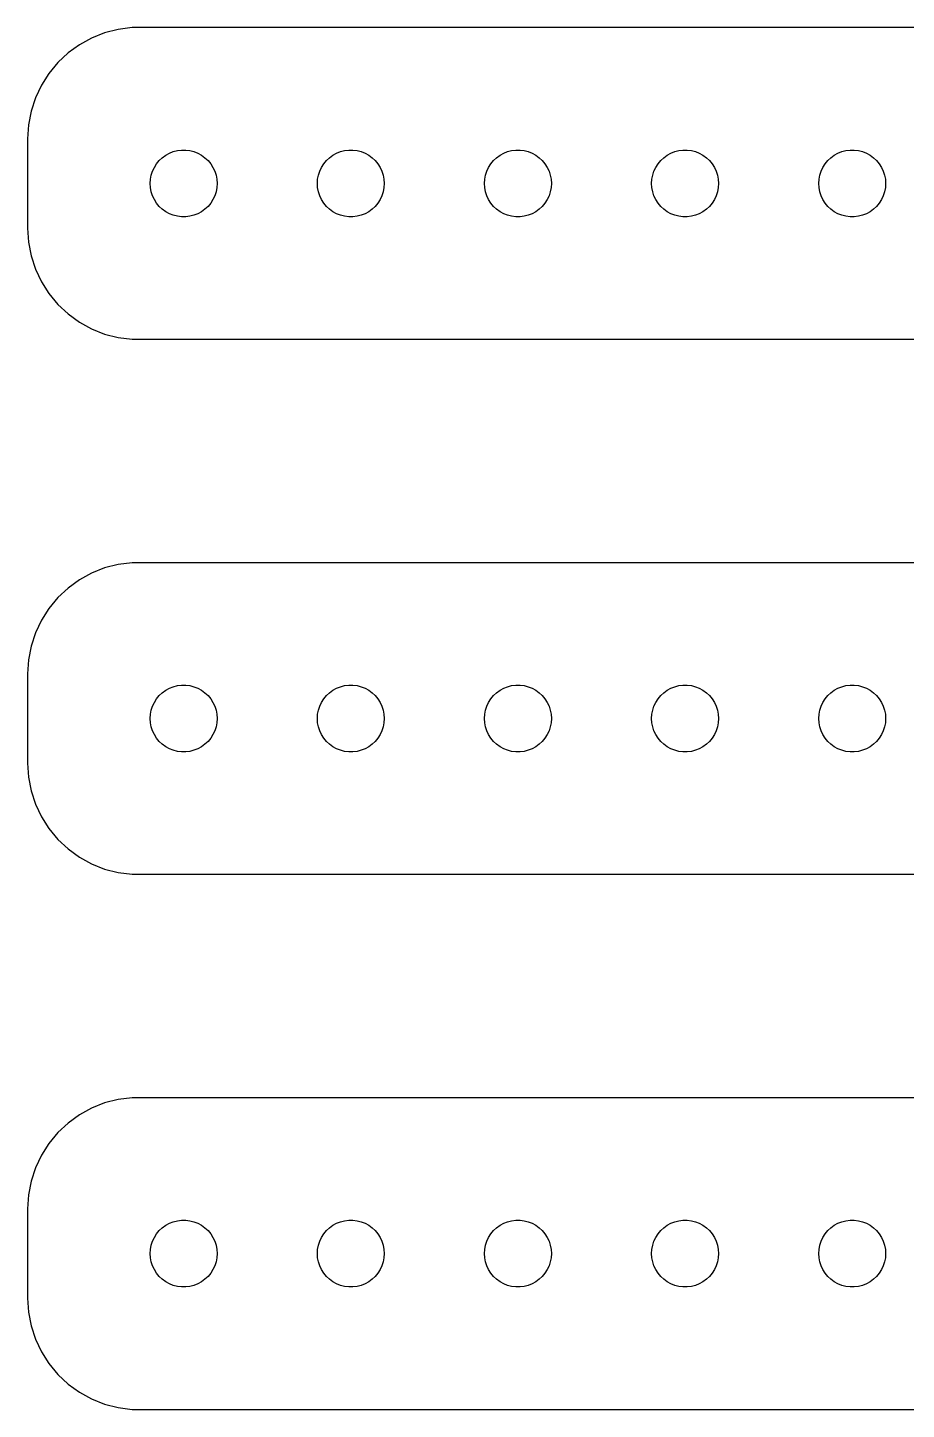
# Model space of a CAD drawing. Header units: metres. Extents: x -82 to 82, y 113 to 223.
# Drawn here: x -82 to -42.6, y 161 to 223 of the extents above; entities that cross this region are included whole.
import ezdxf

# ---------------------------------------------------------------- set-up
doc = ezdxf.new("R2010")
doc.units = ezdxf.units.M

msp = doc.modelspace()

# ---------------------------------------------------------------- linework, layer by layer
for p, q in [((-79.1289, 222.524), (-79.6791, 222.222)), ((-78.5451, 222.755), (-79.1289, 222.524)), ((-77.9369, 222.911), (-78.5451, 222.755)), ((-77.3139, 222.99), (-77.9369, 222.911)), ((77.3139, 222.99), (-77.3139, 222.99)), ((-79.6791, 222.222), (-80.1871, 221.853)), ((-80.6448, 221.423), (-81.0451, 220.939)), ((-80.1871, 221.853), (-80.6448, 221.423)), ((-81.0451, 220.939), (-81.3815, 220.409)), ((-81.3815, 220.409), (-81.6489, 219.841)), ((-81.6489, 219.841), (-81.8429, 219.243)), ((-81.8429, 219.243), (-81.9606, 218.627)), ((-81.9606, 218.627), (-82, 218)), ((-82, 218), (-82, 214)), ((-76.2135, 216.882), (-76.0934, 217.027)), ((-76.0934, 217.027), (-75.9561, 217.156)), ((-75.9561, 217.156), (-75.8037, 217.266)), ((-75.8037, 217.266), (-75.6387, 217.357)), ((-75.6387, 217.357), (-75.4635, 217.427)), ((-75.4635, 217.427), (-75.2811, 217.473)), ((-75.2811, 217.473), (-75.0942, 217.497)), ((-75.0942, 217.497), (-74.9058, 217.497)), ((-74.9058, 217.497), (-74.7189, 217.473)), ((-74.7189, 217.473), (-74.5365, 217.427)), ((-74.5365, 217.427), (-74.3613, 217.357)), ((-74.3613, 217.357), (-74.1963, 217.266)), ((-74.1963, 217.266), (-74.0439, 217.156)), ((-74.0439, 217.156), (-73.9065, 217.027)), ((-73.9065, 217.027), (-73.7865, 216.882)), ((-68.7135, 216.882), (-68.5934, 217.027)), ((-68.5934, 217.027), (-68.4561, 217.156)), ((-68.4561, 217.156), (-68.3037, 217.266)), ((-68.3037, 217.266), (-68.1387, 217.357)), ((-68.1387, 217.357), (-67.9635, 217.427)), ((-67.9635, 217.427), (-67.7811, 217.473)), ((-67.7811, 217.473), (-67.5942, 217.497)), ((-67.5942, 217.497), (-67.4058, 217.497)), ((-67.4058, 217.497), (-67.2189, 217.473)), ((-67.2189, 217.473), (-67.0365, 217.427)), ((-67.0365, 217.427), (-66.8613, 217.357)), ((-66.8613, 217.357), (-66.6963, 217.266)), ((-66.6963, 217.266), (-66.5439, 217.156)), ((-66.5439, 217.156), (-66.4065, 217.027)), ((-66.4065, 217.027), (-66.2865, 216.882)), ((-61.2135, 216.882), (-61.0934, 217.027)), ((-61.0934, 217.027), (-60.9561, 217.156)), ((-60.9561, 217.156), (-60.8037, 217.266)), ((-60.8037, 217.266), (-60.6387, 217.357)), ((-60.6387, 217.357), (-60.4635, 217.427)), ((-60.4635, 217.427), (-60.2811, 217.473)), ((-60.2811, 217.473), (-60.0942, 217.497)), ((-60.0942, 217.497), (-59.9058, 217.497)), ((-59.9058, 217.497), (-59.7189, 217.473)), ((-59.7189, 217.473), (-59.5365, 217.427)), ((-59.5365, 217.427), (-59.3613, 217.357)), ((-59.3613, 217.357), (-59.1963, 217.266)), ((-59.1963, 217.266), (-59.0439, 217.156)), ((-59.0439, 217.156), (-58.9065, 217.027)), ((-58.9065, 217.027), (-58.7865, 216.882)), ((-53.7135, 216.882), (-53.5934, 217.027)), ((-53.5934, 217.027), (-53.4561, 217.156)), ((-53.4561, 217.156), (-53.3037, 217.266)), ((-53.3037, 217.266), (-53.1387, 217.357)), ((-53.1387, 217.357), (-52.9635, 217.427)), ((-52.9635, 217.427), (-52.7811, 217.473)), ((-52.7811, 217.473), (-52.5942, 217.497)), ((-52.5942, 217.497), (-52.4058, 217.497)), ((-52.4058, 217.497), (-52.2189, 217.473)), ((-52.2189, 217.473), (-52.0365, 217.427)), ((-52.0365, 217.427), (-51.8613, 217.357)), ((-51.8613, 217.357), (-51.6963, 217.266)), ((-51.6963, 217.266), (-51.5439, 217.156)), ((-51.5439, 217.156), (-51.4065, 217.027)), ((-51.4065, 217.027), (-51.2865, 216.882)), ((-46.2135, 216.882), (-46.0934, 217.027)), ((-46.0934, 217.027), (-45.9561, 217.156)), ((-45.9561, 217.156), (-45.8037, 217.266)), ((-45.8037, 217.266), (-45.6387, 217.357)), ((-45.6387, 217.357), (-45.4635, 217.427)), ((-45.4635, 217.427), (-45.2811, 217.473)), ((-45.2811, 217.473), (-45.0942, 217.497)), ((-45.0942, 217.497), (-44.9058, 217.497)), ((-44.9058, 217.497), (-44.7189, 217.473)), ((-44.7189, 217.473), (-44.5365, 217.427)), ((-44.5365, 217.427), (-44.3613, 217.357)), ((-44.3613, 217.357), (-44.1963, 217.266)), ((-44.1963, 217.266), (-44.0439, 217.156)), ((-44.0439, 217.156), (-43.9065, 217.027)), ((-43.9065, 217.027), (-43.7865, 216.882)), ((-76.4882, 216.188), (-76.4529, 216.373)), ((-76.4529, 216.373), (-76.3947, 216.552)), ((-76.3947, 216.552), (-76.3145, 216.723)), ((-76.3145, 216.723), (-76.2135, 216.882)), ((-73.7865, 216.882), (-73.6855, 216.723)), ((-73.6855, 216.723), (-73.6053, 216.552)), ((-73.6053, 216.552), (-73.5471, 216.373)), ((-73.5471, 216.373), (-73.5118, 216.188)), ((-68.9882, 216.188), (-68.9529, 216.373)), ((-68.9529, 216.373), (-68.8947, 216.552)), ((-68.8947, 216.552), (-68.8145, 216.723)), ((-68.8145, 216.723), (-68.7135, 216.882)), ((-66.2865, 216.882), (-66.1855, 216.723)), ((-66.1855, 216.723), (-66.1053, 216.552)), ((-66.1053, 216.552), (-66.0471, 216.373)), ((-66.0471, 216.373), (-66.0118, 216.188)), ((-61.4882, 216.188), (-61.4529, 216.373)), ((-61.4529, 216.373), (-61.3947, 216.552)), ((-61.3947, 216.552), (-61.3145, 216.723)), ((-61.3145, 216.723), (-61.2135, 216.882)), ((-58.7865, 216.882), (-58.6855, 216.723)), ((-58.6855, 216.723), (-58.6053, 216.552)), ((-58.6053, 216.552), (-58.5471, 216.373)), ((-58.5471, 216.373), (-58.5118, 216.188)), ((-53.9882, 216.188), (-53.9529, 216.373)), ((-53.9529, 216.373), (-53.8947, 216.552)), ((-53.8947, 216.552), (-53.8145, 216.723)), ((-53.8145, 216.723), (-53.7135, 216.882)), ((-51.2865, 216.882), (-51.1855, 216.723)), ((-51.1855, 216.723), (-51.1053, 216.552)), ((-51.1053, 216.552), (-51.0471, 216.373)), ((-51.0471, 216.373), (-51.0118, 216.188)), ((-46.4882, 216.188), (-46.4529, 216.373)), ((-46.4529, 216.373), (-46.3947, 216.552)), ((-46.3947, 216.552), (-46.3145, 216.723)), ((-46.3145, 216.723), (-46.2135, 216.882)), ((-43.7865, 216.882), (-43.6855, 216.723)), ((-43.6855, 216.723), (-43.6053, 216.552)), ((-43.6053, 216.552), (-43.5471, 216.373)), ((-43.5471, 216.373), (-43.5118, 216.188)), ((-76.5, 216), (-76.4882, 216.188)), ((-76.4882, 215.812), (-76.5, 216)), ((-76.4529, 215.627), (-76.4882, 215.812)), ((-73.5118, 215.812), (-73.5471, 215.627)), ((-73.5118, 216.188), (-73.5, 216)), ((-73.5, 216), (-73.5118, 215.812)), ((-69, 216), (-68.9882, 216.188)), ((-68.9882, 215.812), (-69, 216)), ((-68.9529, 215.627), (-68.9882, 215.812)), ((-66.0118, 215.812), (-66.0471, 215.627)), ((-66.0118, 216.188), (-66, 216)), ((-66, 216), (-66.0118, 215.812)), ((-61.5, 216), (-61.4882, 216.188)), ((-61.4882, 215.812), (-61.5, 216)), ((-61.4529, 215.627), (-61.4882, 215.812)), ((-58.5118, 215.812), (-58.5471, 215.627)), ((-58.5118, 216.188), (-58.5, 216)), ((-58.5, 216), (-58.5118, 215.812)), ((-54, 216), (-53.9882, 216.188)), ((-53.9882, 215.812), (-54, 216)), ((-53.9529, 215.627), (-53.9882, 215.812)), ((-51.0118, 215.812), (-51.0471, 215.627)), ((-51.0118, 216.188), (-51, 216)), ((-51, 216), (-51.0118, 215.812)), ((-46.5, 216), (-46.4882, 216.188)), ((-46.4882, 215.812), (-46.5, 216)), ((-46.4529, 215.627), (-46.4882, 215.812)), ((-43.5118, 215.812), (-43.5471, 215.627)), ((-43.5118, 216.188), (-43.5, 216)), ((-43.5, 216), (-43.5118, 215.812)), ((-76.3947, 215.448), (-76.4529, 215.627)), ((-76.3145, 215.277), (-76.3947, 215.448)), ((-76.2135, 215.118), (-76.3145, 215.277)), ((-76.0934, 214.973), (-76.2135, 215.118)), ((-73.7865, 215.118), (-73.9065, 214.973)), ((-73.6855, 215.277), (-73.7865, 215.118)), ((-73.6053, 215.448), (-73.6855, 215.277)), ((-73.5471, 215.627), (-73.6053, 215.448)), ((-68.8947, 215.448), (-68.9529, 215.627)), ((-68.8145, 215.277), (-68.8947, 215.448)), ((-68.7135, 215.118), (-68.8145, 215.277)), ((-68.5934, 214.973), (-68.7135, 215.118)), ((-66.2865, 215.118), (-66.4065, 214.973)), ((-66.1855, 215.277), (-66.2865, 215.118)), ((-66.1053, 215.448), (-66.1855, 215.277)), ((-66.0471, 215.627), (-66.1053, 215.448)), ((-61.3947, 215.448), (-61.4529, 215.627)), ((-61.3145, 215.277), (-61.3947, 215.448)), ((-61.2135, 215.118), (-61.3145, 215.277)), ((-61.0934, 214.973), (-61.2135, 215.118)), ((-58.7865, 215.118), (-58.9065, 214.973)), ((-58.6855, 215.277), (-58.7865, 215.118)), ((-58.6053, 215.448), (-58.6855, 215.277)), ((-58.5471, 215.627), (-58.6053, 215.448)), ((-53.8947, 215.448), (-53.9529, 215.627)), ((-53.8145, 215.277), (-53.8947, 215.448)), ((-53.7135, 215.118), (-53.8145, 215.277)), ((-53.5934, 214.973), (-53.7135, 215.118)), ((-51.2865, 215.118), (-51.4065, 214.973)), ((-51.1855, 215.277), (-51.2865, 215.118)), ((-51.1053, 215.448), (-51.1855, 215.277)), ((-51.0471, 215.627), (-51.1053, 215.448)), ((-46.3947, 215.448), (-46.4529, 215.627)), ((-46.3145, 215.277), (-46.3947, 215.448)), ((-46.2135, 215.118), (-46.3145, 215.277)), ((-46.0934, 214.973), (-46.2135, 215.118)), ((-43.7865, 215.118), (-43.9065, 214.973)), ((-43.6855, 215.277), (-43.7865, 215.118)), ((-43.6053, 215.448), (-43.6855, 215.277)), ((-43.5471, 215.627), (-43.6053, 215.448)), ((-75.9561, 214.844), (-76.0934, 214.973)), ((-75.8037, 214.734), (-75.9561, 214.844)), ((-75.6387, 214.643), (-75.8037, 214.734)), ((-75.4635, 214.573), (-75.6387, 214.643)), ((-75.2811, 214.527), (-75.4635, 214.573)), ((-75.0942, 214.503), (-75.2811, 214.527)), ((-74.9058, 214.503), (-75.0942, 214.503)), ((-74.7189, 214.527), (-74.9058, 214.503)), ((-74.5365, 214.573), (-74.7189, 214.527)), ((-74.3613, 214.643), (-74.5365, 214.573)), ((-74.1963, 214.734), (-74.3613, 214.643)), ((-74.0439, 214.844), (-74.1963, 214.734)), ((-73.9065, 214.973), (-74.0439, 214.844)), ((-68.4561, 214.844), (-68.5934, 214.973)), ((-68.3037, 214.734), (-68.4561, 214.844)), ((-68.1387, 214.643), (-68.3037, 214.734)), ((-67.9635, 214.573), (-68.1387, 214.643)), ((-67.7811, 214.527), (-67.9635, 214.573)), ((-67.5942, 214.503), (-67.7811, 214.527)), ((-67.4058, 214.503), (-67.5942, 214.503)), ((-67.2189, 214.527), (-67.4058, 214.503)), ((-67.0365, 214.573), (-67.2189, 214.527)), ((-66.8613, 214.643), (-67.0365, 214.573)), ((-66.6963, 214.734), (-66.8613, 214.643)), ((-66.5439, 214.844), (-66.6963, 214.734)), ((-66.4065, 214.973), (-66.5439, 214.844)), ((-60.9561, 214.844), (-61.0934, 214.973)), ((-60.8037, 214.734), (-60.9561, 214.844)), ((-60.6387, 214.643), (-60.8037, 214.734)), ((-60.4635, 214.573), (-60.6387, 214.643)), ((-60.2811, 214.527), (-60.4635, 214.573)), ((-60.0942, 214.503), (-60.2811, 214.527)), ((-59.9058, 214.503), (-60.0942, 214.503)), ((-59.7189, 214.527), (-59.9058, 214.503)), ((-59.5365, 214.573), (-59.7189, 214.527)), ((-59.3613, 214.643), (-59.5365, 214.573)), ((-59.1963, 214.734), (-59.3613, 214.643)), ((-59.0439, 214.844), (-59.1963, 214.734)), ((-58.9065, 214.973), (-59.0439, 214.844)), ((-53.4561, 214.844), (-53.5934, 214.973)), ((-53.3037, 214.734), (-53.4561, 214.844)), ((-53.1387, 214.643), (-53.3037, 214.734)), ((-52.9635, 214.573), (-53.1387, 214.643)), ((-52.7811, 214.527), (-52.9635, 214.573)), ((-52.5942, 214.503), (-52.7811, 214.527)), ((-52.4058, 214.503), (-52.5942, 214.503)), ((-52.2189, 214.527), (-52.4058, 214.503)), ((-52.0365, 214.573), (-52.2189, 214.527)), ((-51.8613, 214.643), (-52.0365, 214.573)), ((-51.6963, 214.734), (-51.8613, 214.643)), ((-51.5439, 214.844), (-51.6963, 214.734)), ((-51.4065, 214.973), (-51.5439, 214.844)), ((-45.9561, 214.844), (-46.0934, 214.973)), ((-45.8037, 214.734), (-45.9561, 214.844)), ((-45.6387, 214.643), (-45.8037, 214.734)), ((-45.4635, 214.573), (-45.6387, 214.643)), ((-45.2811, 214.527), (-45.4635, 214.573)), ((-45.0942, 214.503), (-45.2811, 214.527)), ((-44.9058, 214.503), (-45.0942, 214.503)), ((-44.7189, 214.527), (-44.9058, 214.503)), ((-44.5365, 214.573), (-44.7189, 214.527)), ((-44.3613, 214.643), (-44.5365, 214.573)), ((-44.1963, 214.734), (-44.3613, 214.643)), ((-44.0439, 214.844), (-44.1963, 214.734)), ((-43.9065, 214.973), (-44.0439, 214.844)), ((-82, 214), (-81.9606, 213.373)), ((-81.9606, 213.373), (-81.8429, 212.757)), ((-81.8429, 212.757), (-81.6489, 212.159)), ((-81.6489, 212.159), (-81.3815, 211.591)), ((-81.3815, 211.591), (-81.0451, 211.061)), ((-81.0451, 211.061), (-80.6448, 210.577)), ((-80.6448, 210.577), (-80.1871, 210.147)), ((-80.1871, 210.147), (-79.6791, 209.778)), ((-79.6791, 209.778), (-79.1289, 209.476)), ((-79.1289, 209.476), (-78.5451, 209.245)), ((-78.5451, 209.245), (-77.9369, 209.089)), ((-77.9369, 209.089), (-77.3139, 209.01)), ((-77.3139, 209.01), (77.3139, 209.01)), ((-77.3139, 198.99), (-77.9369, 198.911)), ((77.3139, 198.99), (-77.3139, 198.99)), ((-79.1289, 198.524), (-79.6791, 198.222)), ((-78.5451, 198.755), (-79.1289, 198.524)), ((-77.9369, 198.911), (-78.5451, 198.755)), ((-80.1871, 197.853), (-80.6448, 197.423)), ((-79.6791, 198.222), (-80.1871, 197.853)), ((-80.6448, 197.423), (-81.0451, 196.939)), ((-81.0451, 196.939), (-81.3815, 196.409)), ((-81.3815, 196.409), (-81.6489, 195.841)), ((-81.8429, 195.243), (-81.9606, 194.627)), ((-81.6489, 195.841), (-81.8429, 195.243)), ((-81.9606, 194.627), (-82, 194)), ((-82, 194), (-82, 190)), ((-75.6387, 193.357), (-75.4635, 193.427)), ((-75.4635, 193.427), (-75.2811, 193.473)), ((-75.2811, 193.473), (-75.0942, 193.497)), ((-75.0942, 193.497), (-74.9058, 193.497)), ((-74.9058, 193.497), (-74.7189, 193.473)), ((-74.7189, 193.473), (-74.5365, 193.427)), ((-74.5365, 193.427), (-74.3613, 193.357)), ((-68.1387, 193.357), (-67.9635, 193.427)), ((-67.9635, 193.427), (-67.7811, 193.473)), ((-67.7811, 193.473), (-67.5942, 193.497)), ((-67.5942, 193.497), (-67.4058, 193.497)), ((-67.4058, 193.497), (-67.2189, 193.473)), ((-67.2189, 193.473), (-67.0365, 193.427)), ((-67.0365, 193.427), (-66.8613, 193.357)), ((-60.6387, 193.357), (-60.4635, 193.427)), ((-60.4635, 193.427), (-60.2811, 193.473)), ((-60.2811, 193.473), (-60.0942, 193.497)), ((-60.0942, 193.497), (-59.9058, 193.497)), ((-59.9058, 193.497), (-59.7189, 193.473)), ((-59.7189, 193.473), (-59.5365, 193.427)), ((-59.5365, 193.427), (-59.3613, 193.357)), ((-53.1387, 193.357), (-52.9635, 193.427)), ((-52.9635, 193.427), (-52.7811, 193.473)), ((-52.7811, 193.473), (-52.5942, 193.497)), ((-52.5942, 193.497), (-52.4058, 193.497)), ((-52.4058, 193.497), (-52.2189, 193.473)), ((-52.2189, 193.473), (-52.0365, 193.427)), ((-52.0365, 193.427), (-51.8613, 193.357)), ((-45.6387, 193.357), (-45.4635, 193.427)), ((-45.4635, 193.427), (-45.2811, 193.473)), ((-45.2811, 193.473), (-45.0942, 193.497)), ((-45.0942, 193.497), (-44.9058, 193.497)), ((-44.9058, 193.497), (-44.7189, 193.473)), ((-44.7189, 193.473), (-44.5365, 193.427)), ((-44.5365, 193.427), (-44.3613, 193.357)), ((-76.3145, 192.723), (-76.2135, 192.882)), ((-76.2135, 192.882), (-76.0934, 193.027)), ((-76.0934, 193.027), (-75.9561, 193.156)), ((-75.9561, 193.156), (-75.8037, 193.266)), ((-75.8037, 193.266), (-75.6387, 193.357)), ((-74.3613, 193.357), (-74.1963, 193.266)), ((-74.1963, 193.266), (-74.0439, 193.156)), ((-74.0439, 193.156), (-73.9065, 193.027)), ((-73.9065, 193.027), (-73.7865, 192.882)), ((-73.7865, 192.882), (-73.6855, 192.723)), ((-68.8145, 192.723), (-68.7135, 192.882)), ((-68.7135, 192.882), (-68.5934, 193.027)), ((-68.5934, 193.027), (-68.4561, 193.156)), ((-68.4561, 193.156), (-68.3037, 193.266)), ((-68.3037, 193.266), (-68.1387, 193.357)), ((-66.8613, 193.357), (-66.6963, 193.266)), ((-66.6963, 193.266), (-66.5439, 193.156)), ((-66.5439, 193.156), (-66.4065, 193.027)), ((-66.4065, 193.027), (-66.2865, 192.882)), ((-66.2865, 192.882), (-66.1855, 192.723)), ((-61.3145, 192.723), (-61.2135, 192.882)), ((-61.2135, 192.882), (-61.0934, 193.027)), ((-61.0934, 193.027), (-60.9561, 193.156)), ((-60.9561, 193.156), (-60.8037, 193.266)), ((-60.8037, 193.266), (-60.6387, 193.357)), ((-59.3613, 193.357), (-59.1963, 193.266)), ((-59.1963, 193.266), (-59.0439, 193.156)), ((-59.0439, 193.156), (-58.9065, 193.027)), ((-58.9065, 193.027), (-58.7865, 192.882)), ((-58.7865, 192.882), (-58.6855, 192.723)), ((-53.8145, 192.723), (-53.7135, 192.882)), ((-53.7135, 192.882), (-53.5934, 193.027)), ((-53.5934, 193.027), (-53.4561, 193.156)), ((-53.4561, 193.156), (-53.3037, 193.266)), ((-53.3037, 193.266), (-53.1387, 193.357)), ((-51.8613, 193.357), (-51.6963, 193.266)), ((-51.6963, 193.266), (-51.5439, 193.156)), ((-51.5439, 193.156), (-51.4065, 193.027)), ((-51.4065, 193.027), (-51.2865, 192.882)), ((-51.2865, 192.882), (-51.1855, 192.723)), ((-46.3145, 192.723), (-46.2135, 192.882)), ((-46.2135, 192.882), (-46.0934, 193.027)), ((-46.0934, 193.027), (-45.9561, 193.156)), ((-45.9561, 193.156), (-45.8037, 193.266)), ((-45.8037, 193.266), (-45.6387, 193.357)), ((-44.3613, 193.357), (-44.1963, 193.266)), ((-44.1963, 193.266), (-44.0439, 193.156)), ((-44.0439, 193.156), (-43.9065, 193.027)), ((-43.9065, 193.027), (-43.7865, 192.882)), ((-43.7865, 192.882), (-43.6855, 192.723)), ((-76.5, 192), (-76.4882, 192.188)), ((-76.4882, 192.188), (-76.4529, 192.373)), ((-76.4529, 192.373), (-76.3947, 192.552)), ((-76.3947, 192.552), (-76.3145, 192.723)), ((-73.6855, 192.723), (-73.6053, 192.552)), ((-73.6053, 192.552), (-73.5471, 192.373)), ((-73.5471, 192.373), (-73.5118, 192.188)), ((-73.5118, 192.188), (-73.5, 192)), ((-69, 192), (-68.9882, 192.188)), ((-68.9882, 192.188), (-68.9529, 192.373)), ((-68.9529, 192.373), (-68.8947, 192.552)), ((-68.8947, 192.552), (-68.8145, 192.723)), ((-66.1855, 192.723), (-66.1053, 192.552)), ((-66.1053, 192.552), (-66.0471, 192.373)), ((-66.0471, 192.373), (-66.0118, 192.188)), ((-66.0118, 192.188), (-66, 192)), ((-61.5, 192), (-61.4882, 192.188)), ((-61.4882, 192.188), (-61.4529, 192.373)), ((-61.4529, 192.373), (-61.3947, 192.552)), ((-61.3947, 192.552), (-61.3145, 192.723)), ((-58.6855, 192.723), (-58.6053, 192.552)), ((-58.6053, 192.552), (-58.5471, 192.373)), ((-58.5471, 192.373), (-58.5118, 192.188)), ((-58.5118, 192.188), (-58.5, 192)), ((-54, 192), (-53.9882, 192.188)), ((-53.9882, 192.188), (-53.9529, 192.373)), ((-53.9529, 192.373), (-53.8947, 192.552)), ((-53.8947, 192.552), (-53.8145, 192.723)), ((-51.1855, 192.723), (-51.1053, 192.552)), ((-51.1053, 192.552), (-51.0471, 192.373)), ((-51.0471, 192.373), (-51.0118, 192.188)), ((-51.0118, 192.188), (-51, 192)), ((-46.5, 192), (-46.4882, 192.188)), ((-46.4882, 192.188), (-46.4529, 192.373)), ((-46.4529, 192.373), (-46.3947, 192.552)), ((-46.3947, 192.552), (-46.3145, 192.723)), ((-43.6855, 192.723), (-43.6053, 192.552)), ((-43.6053, 192.552), (-43.5471, 192.373)), ((-43.5471, 192.373), (-43.5118, 192.188)), ((-43.5118, 192.188), (-43.5, 192)), ((-76.4882, 191.812), (-76.5, 192)), ((-76.4529, 191.627), (-76.4882, 191.812)), ((-76.3947, 191.448), (-76.4529, 191.627)), ((-73.5471, 191.627), (-73.6053, 191.448)), ((-73.5118, 191.812), (-73.5471, 191.627)), ((-73.5, 192), (-73.5118, 191.812)), ((-68.9882, 191.812), (-69, 192)), ((-68.9529, 191.627), (-68.9882, 191.812)), ((-68.8947, 191.448), (-68.9529, 191.627)), ((-66.0471, 191.627), (-66.1053, 191.448)), ((-66.0118, 191.812), (-66.0471, 191.627)), ((-66, 192), (-66.0118, 191.812)), ((-61.4882, 191.812), (-61.5, 192)), ((-61.4529, 191.627), (-61.4882, 191.812)), ((-61.3947, 191.448), (-61.4529, 191.627)), ((-58.5471, 191.627), (-58.6053, 191.448)), ((-58.5118, 191.812), (-58.5471, 191.627)), ((-58.5, 192), (-58.5118, 191.812)), ((-53.9882, 191.812), (-54, 192)), ((-53.9529, 191.627), (-53.9882, 191.812)), ((-53.8947, 191.448), (-53.9529, 191.627)), ((-51.0471, 191.627), (-51.1053, 191.448)), ((-51.0118, 191.812), (-51.0471, 191.627)), ((-51, 192), (-51.0118, 191.812)), ((-46.4882, 191.812), (-46.5, 192)), ((-46.4529, 191.627), (-46.4882, 191.812)), ((-46.3947, 191.448), (-46.4529, 191.627)), ((-43.5471, 191.627), (-43.6053, 191.448)), ((-43.5118, 191.812), (-43.5471, 191.627)), ((-43.5, 192), (-43.5118, 191.812)), ((-76.3145, 191.277), (-76.3947, 191.448)), ((-76.2135, 191.118), (-76.3145, 191.277)), ((-76.0934, 190.973), (-76.2135, 191.118)), ((-75.9561, 190.844), (-76.0934, 190.973)), ((-73.9065, 190.973), (-74.0439, 190.844)), ((-73.7865, 191.118), (-73.9065, 190.973)), ((-73.6855, 191.277), (-73.7865, 191.118)), ((-73.6053, 191.448), (-73.6855, 191.277)), ((-68.8145, 191.277), (-68.8947, 191.448)), ((-68.7135, 191.118), (-68.8145, 191.277)), ((-68.5934, 190.973), (-68.7135, 191.118)), ((-68.4561, 190.844), (-68.5934, 190.973)), ((-66.4065, 190.973), (-66.5439, 190.844)), ((-66.2865, 191.118), (-66.4065, 190.973)), ((-66.1855, 191.277), (-66.2865, 191.118)), ((-66.1053, 191.448), (-66.1855, 191.277)), ((-61.3145, 191.277), (-61.3947, 191.448)), ((-61.2135, 191.118), (-61.3145, 191.277)), ((-61.0934, 190.973), (-61.2135, 191.118)), ((-60.9561, 190.844), (-61.0934, 190.973)), ((-58.9065, 190.973), (-59.0439, 190.844)), ((-58.7865, 191.118), (-58.9065, 190.973)), ((-58.6855, 191.277), (-58.7865, 191.118)), ((-58.6053, 191.448), (-58.6855, 191.277)), ((-53.8145, 191.277), (-53.8947, 191.448)), ((-53.7135, 191.118), (-53.8145, 191.277)), ((-53.5934, 190.973), (-53.7135, 191.118)), ((-53.4561, 190.844), (-53.5934, 190.973)), ((-51.4065, 190.973), (-51.5439, 190.844)), ((-51.2865, 191.118), (-51.4065, 190.973)), ((-51.1855, 191.277), (-51.2865, 191.118)), ((-51.1053, 191.448), (-51.1855, 191.277)), ((-46.3145, 191.277), (-46.3947, 191.448)), ((-46.2135, 191.118), (-46.3145, 191.277)), ((-46.0934, 190.973), (-46.2135, 191.118)), ((-45.9561, 190.844), (-46.0934, 190.973)), ((-43.9065, 190.973), (-44.0439, 190.844)), ((-43.7865, 191.118), (-43.9065, 190.973)), ((-43.6855, 191.277), (-43.7865, 191.118)), ((-43.6053, 191.448), (-43.6855, 191.277)), ((-75.8037, 190.734), (-75.9561, 190.844)), ((-75.6387, 190.643), (-75.8037, 190.734)), ((-75.4635, 190.573), (-75.6387, 190.643)), ((-75.2811, 190.527), (-75.4635, 190.573)), ((-75.0942, 190.503), (-75.2811, 190.527)), ((-74.9058, 190.503), (-75.0942, 190.503)), ((-74.7189, 190.527), (-74.9058, 190.503)), ((-74.5365, 190.573), (-74.7189, 190.527)), ((-74.3613, 190.643), (-74.5365, 190.573)), ((-74.1963, 190.734), (-74.3613, 190.643)), ((-74.0439, 190.844), (-74.1963, 190.734)), ((-68.3037, 190.734), (-68.4561, 190.844)), ((-68.1387, 190.643), (-68.3037, 190.734)), ((-67.9635, 190.573), (-68.1387, 190.643)), ((-67.7811, 190.527), (-67.9635, 190.573)), ((-67.5942, 190.503), (-67.7811, 190.527)), ((-67.4058, 190.503), (-67.5942, 190.503)), ((-67.2189, 190.527), (-67.4058, 190.503)), ((-67.0365, 190.573), (-67.2189, 190.527)), ((-66.8613, 190.643), (-67.0365, 190.573)), ((-66.6963, 190.734), (-66.8613, 190.643)), ((-66.5439, 190.844), (-66.6963, 190.734)), ((-60.8037, 190.734), (-60.9561, 190.844)), ((-60.6387, 190.643), (-60.8037, 190.734)), ((-60.4635, 190.573), (-60.6387, 190.643)), ((-60.2811, 190.527), (-60.4635, 190.573)), ((-60.0942, 190.503), (-60.2811, 190.527)), ((-59.9058, 190.503), (-60.0942, 190.503)), ((-59.7189, 190.527), (-59.9058, 190.503)), ((-59.5365, 190.573), (-59.7189, 190.527)), ((-59.3613, 190.643), (-59.5365, 190.573)), ((-59.1963, 190.734), (-59.3613, 190.643)), ((-59.0439, 190.844), (-59.1963, 190.734)), ((-53.3037, 190.734), (-53.4561, 190.844)), ((-53.1387, 190.643), (-53.3037, 190.734)), ((-52.9635, 190.573), (-53.1387, 190.643)), ((-52.7811, 190.527), (-52.9635, 190.573)), ((-52.5942, 190.503), (-52.7811, 190.527)), ((-52.4058, 190.503), (-52.5942, 190.503)), ((-52.2189, 190.527), (-52.4058, 190.503)), ((-52.0365, 190.573), (-52.2189, 190.527)), ((-51.8613, 190.643), (-52.0365, 190.573)), ((-51.6963, 190.734), (-51.8613, 190.643)), ((-51.5439, 190.844), (-51.6963, 190.734)), ((-45.8037, 190.734), (-45.9561, 190.844)), ((-45.6387, 190.643), (-45.8037, 190.734)), ((-45.4635, 190.573), (-45.6387, 190.643)), ((-45.2811, 190.527), (-45.4635, 190.573)), ((-45.0942, 190.503), (-45.2811, 190.527)), ((-44.9058, 190.503), (-45.0942, 190.503)), ((-44.7189, 190.527), (-44.9058, 190.503)), ((-44.5365, 190.573), (-44.7189, 190.527)), ((-44.3613, 190.643), (-44.5365, 190.573)), ((-44.1963, 190.734), (-44.3613, 190.643)), ((-44.0439, 190.844), (-44.1963, 190.734)), ((-82, 190), (-81.9606, 189.373)), ((-81.9606, 189.373), (-81.8429, 188.757)), ((-81.8429, 188.757), (-81.6489, 188.159)), ((-81.6489, 188.159), (-81.3815, 187.591)), ((-81.3815, 187.591), (-81.0451, 187.061)), ((-81.0451, 187.061), (-80.6448, 186.577)), ((-80.6448, 186.577), (-80.1871, 186.147)), ((-80.1871, 186.147), (-79.6791, 185.778)), ((-79.6791, 185.778), (-79.1289, 185.476)), ((-79.1289, 185.476), (-78.5451, 185.245)), ((-78.5451, 185.245), (-77.9369, 185.089)), ((-77.9369, 185.089), (-77.3139, 185.01)), ((-77.3139, 185.01), (77.3139, 185.01)), ((-77.9369, 174.911), (-78.5451, 174.755)), ((-77.3139, 174.99), (-77.9369, 174.911)), ((77.3139, 174.99), (-77.3139, 174.99)), ((-79.6791, 174.222), (-80.1871, 173.853)), ((-79.1289, 174.524), (-79.6791, 174.222)), ((-78.5451, 174.755), (-79.1289, 174.524)), ((-80.1871, 173.853), (-80.6448, 173.423)), ((-81.0451, 172.939), (-81.3815, 172.409)), ((-80.6448, 173.423), (-81.0451, 172.939)), ((-81.3815, 172.409), (-81.6489, 171.841)), ((-81.6489, 171.841), (-81.8429, 171.243)), ((-81.8429, 171.243), (-81.9606, 170.627)), ((-81.9606, 170.627), (-82, 170)), ((-82, 170), (-82, 166)), ((-75.9561, 169.156), (-75.8037, 169.266)), ((-75.8037, 169.266), (-75.6387, 169.357)), ((-75.6387, 169.357), (-75.4635, 169.427)), ((-75.4635, 169.427), (-75.2811, 169.473)), ((-75.2811, 169.473), (-75.0942, 169.497)), ((-75.0942, 169.497), (-74.9058, 169.497)), ((-74.9058, 169.497), (-74.7189, 169.473)), ((-74.7189, 169.473), (-74.5365, 169.427)), ((-74.5365, 169.427), (-74.3613, 169.357)), ((-74.3613, 169.357), (-74.1963, 169.266)), ((-74.1963, 169.266), (-74.0439, 169.156)), ((-68.4561, 169.156), (-68.3037, 169.266)), ((-68.3037, 169.266), (-68.1387, 169.357)), ((-68.1387, 169.357), (-67.9635, 169.427)), ((-67.9635, 169.427), (-67.7811, 169.473)), ((-67.7811, 169.473), (-67.5942, 169.497)), ((-67.5942, 169.497), (-67.4058, 169.497)), ((-67.4058, 169.497), (-67.2189, 169.473)), ((-67.2189, 169.473), (-67.0365, 169.427)), ((-67.0365, 169.427), (-66.8613, 169.357)), ((-66.8613, 169.357), (-66.6963, 169.266)), ((-66.6963, 169.266), (-66.5439, 169.156)), ((-60.9561, 169.156), (-60.8037, 169.266)), ((-60.8037, 169.266), (-60.6387, 169.357)), ((-60.6387, 169.357), (-60.4635, 169.427)), ((-60.4635, 169.427), (-60.2811, 169.473)), ((-60.2811, 169.473), (-60.0942, 169.497)), ((-60.0942, 169.497), (-59.9058, 169.497)), ((-59.9058, 169.497), (-59.7189, 169.473)), ((-59.7189, 169.473), (-59.5365, 169.427)), ((-59.5365, 169.427), (-59.3613, 169.357)), ((-59.3613, 169.357), (-59.1963, 169.266)), ((-59.1963, 169.266), (-59.0439, 169.156)), ((-53.4561, 169.156), (-53.3037, 169.266)), ((-53.3037, 169.266), (-53.1387, 169.357)), ((-53.1387, 169.357), (-52.9635, 169.427)), ((-52.9635, 169.427), (-52.7811, 169.473)), ((-52.7811, 169.473), (-52.5942, 169.497)), ((-52.5942, 169.497), (-52.4058, 169.497)), ((-52.4058, 169.497), (-52.2189, 169.473)), ((-52.2189, 169.473), (-52.0365, 169.427)), ((-52.0365, 169.427), (-51.8613, 169.357)), ((-51.8613, 169.357), (-51.6963, 169.266)), ((-51.6963, 169.266), (-51.5439, 169.156)), ((-45.9561, 169.156), (-45.8037, 169.266)), ((-45.8037, 169.266), (-45.6387, 169.357)), ((-45.6387, 169.357), (-45.4635, 169.427)), ((-45.4635, 169.427), (-45.2811, 169.473)), ((-45.2811, 169.473), (-45.0942, 169.497)), ((-45.0942, 169.497), (-44.9058, 169.497)), ((-44.9058, 169.497), (-44.7189, 169.473)), ((-44.7189, 169.473), (-44.5365, 169.427)), ((-44.5365, 169.427), (-44.3613, 169.357)), ((-44.3613, 169.357), (-44.1963, 169.266)), ((-44.1963, 169.266), (-44.0439, 169.156)), ((-76.3947, 168.552), (-76.3145, 168.723)), ((-76.3145, 168.723), (-76.2135, 168.882)), ((-76.2135, 168.882), (-76.0934, 169.027)), ((-76.0934, 169.027), (-75.9561, 169.156)), ((-74.0439, 169.156), (-73.9065, 169.027)), ((-73.9065, 169.027), (-73.7865, 168.882)), ((-73.7865, 168.882), (-73.6855, 168.723)), ((-73.6855, 168.723), (-73.6053, 168.552)), ((-68.8947, 168.552), (-68.8145, 168.723)), ((-68.8145, 168.723), (-68.7135, 168.882)), ((-68.7135, 168.882), (-68.5934, 169.027)), ((-68.5934, 169.027), (-68.4561, 169.156)), ((-66.5439, 169.156), (-66.4065, 169.027)), ((-66.4065, 169.027), (-66.2865, 168.882)), ((-66.2865, 168.882), (-66.1855, 168.723)), ((-66.1855, 168.723), (-66.1053, 168.552)), ((-61.3947, 168.552), (-61.3145, 168.723)), ((-61.3145, 168.723), (-61.2135, 168.882)), ((-61.2135, 168.882), (-61.0934, 169.027)), ((-61.0934, 169.027), (-60.9561, 169.156)), ((-59.0439, 169.156), (-58.9065, 169.027)), ((-58.9065, 169.027), (-58.7865, 168.882)), ((-58.7865, 168.882), (-58.6855, 168.723)), ((-58.6855, 168.723), (-58.6053, 168.552)), ((-53.8947, 168.552), (-53.8145, 168.723)), ((-53.8145, 168.723), (-53.7135, 168.882)), ((-53.7135, 168.882), (-53.5934, 169.027)), ((-53.5934, 169.027), (-53.4561, 169.156)), ((-51.5439, 169.156), (-51.4065, 169.027)), ((-51.4065, 169.027), (-51.2865, 168.882)), ((-51.2865, 168.882), (-51.1855, 168.723)), ((-51.1855, 168.723), (-51.1053, 168.552)), ((-46.3947, 168.552), (-46.3145, 168.723)), ((-46.3145, 168.723), (-46.2135, 168.882)), ((-46.2135, 168.882), (-46.0934, 169.027)), ((-46.0934, 169.027), (-45.9561, 169.156)), ((-44.0439, 169.156), (-43.9065, 169.027)), ((-43.9065, 169.027), (-43.7865, 168.882)), ((-43.7865, 168.882), (-43.6855, 168.723)), ((-43.6855, 168.723), (-43.6053, 168.552)), ((-76.5, 168), (-76.4882, 168.188)), ((-76.4882, 167.812), (-76.5, 168)), ((-76.4882, 168.188), (-76.4529, 168.373)), ((-76.4529, 168.373), (-76.3947, 168.552)), ((-73.6053, 168.552), (-73.5471, 168.373)), ((-73.5471, 168.373), (-73.5118, 168.188)), ((-73.5118, 168.188), (-73.5, 168)), ((-73.5, 168), (-73.5118, 167.812)), ((-69, 168), (-68.9882, 168.188)), ((-68.9882, 167.812), (-69, 168)), ((-68.9882, 168.188), (-68.9529, 168.373)), ((-68.9529, 168.373), (-68.8947, 168.552)), ((-66.1053, 168.552), (-66.0471, 168.373)), ((-66.0471, 168.373), (-66.0118, 168.188)), ((-66.0118, 168.188), (-66, 168)), ((-66, 168), (-66.0118, 167.812)), ((-61.5, 168), (-61.4882, 168.188)), ((-61.4882, 167.812), (-61.5, 168)), ((-61.4882, 168.188), (-61.4529, 168.373)), ((-61.4529, 168.373), (-61.3947, 168.552)), ((-58.6053, 168.552), (-58.5471, 168.373)), ((-58.5471, 168.373), (-58.5118, 168.188)), ((-58.5118, 168.188), (-58.5, 168)), ((-58.5, 168), (-58.5118, 167.812)), ((-54, 168), (-53.9882, 168.188)), ((-53.9882, 167.812), (-54, 168)), ((-53.9882, 168.188), (-53.9529, 168.373)), ((-53.9529, 168.373), (-53.8947, 168.552)), ((-51.1053, 168.552), (-51.0471, 168.373)), ((-51.0471, 168.373), (-51.0118, 168.188)), ((-51.0118, 168.188), (-51, 168)), ((-51, 168), (-51.0118, 167.812)), ((-46.5, 168), (-46.4882, 168.188)), ((-46.4882, 167.812), (-46.5, 168)), ((-46.4882, 168.188), (-46.4529, 168.373)), ((-46.4529, 168.373), (-46.3947, 168.552)), ((-43.6053, 168.552), (-43.5471, 168.373)), ((-43.5471, 168.373), (-43.5118, 168.188)), ((-43.5118, 168.188), (-43.5, 168)), ((-43.5, 168), (-43.5118, 167.812)), ((-76.4529, 167.627), (-76.4882, 167.812)), ((-76.3947, 167.448), (-76.4529, 167.627)), ((-76.3145, 167.277), (-76.3947, 167.448)), ((-73.6053, 167.448), (-73.6855, 167.277)), ((-73.5471, 167.627), (-73.6053, 167.448)), ((-73.5118, 167.812), (-73.5471, 167.627)), ((-68.9529, 167.627), (-68.9882, 167.812)), ((-68.8947, 167.448), (-68.9529, 167.627)), ((-68.8145, 167.277), (-68.8947, 167.448)), ((-66.1053, 167.448), (-66.1855, 167.277)), ((-66.0471, 167.627), (-66.1053, 167.448)), ((-66.0118, 167.812), (-66.0471, 167.627)), ((-61.4529, 167.627), (-61.4882, 167.812)), ((-61.3947, 167.448), (-61.4529, 167.627)), ((-61.3145, 167.277), (-61.3947, 167.448)), ((-58.6053, 167.448), (-58.6855, 167.277)), ((-58.5471, 167.627), (-58.6053, 167.448)), ((-58.5118, 167.812), (-58.5471, 167.627)), ((-53.9529, 167.627), (-53.9882, 167.812)), ((-53.8947, 167.448), (-53.9529, 167.627)), ((-53.8145, 167.277), (-53.8947, 167.448)), ((-51.1053, 167.448), (-51.1855, 167.277)), ((-51.0471, 167.627), (-51.1053, 167.448)), ((-51.0118, 167.812), (-51.0471, 167.627)), ((-46.4529, 167.627), (-46.4882, 167.812)), ((-46.3947, 167.448), (-46.4529, 167.627)), ((-46.3145, 167.277), (-46.3947, 167.448)), ((-43.6053, 167.448), (-43.6855, 167.277)), ((-43.5471, 167.627), (-43.6053, 167.448)), ((-43.5118, 167.812), (-43.5471, 167.627)), ((-76.2135, 167.118), (-76.3145, 167.277)), ((-76.0934, 166.973), (-76.2135, 167.118)), ((-75.9561, 166.844), (-76.0934, 166.973)), ((-75.8037, 166.734), (-75.9561, 166.844)), ((-75.6387, 166.643), (-75.8037, 166.734)), ((-74.1963, 166.734), (-74.3613, 166.643)), ((-74.0439, 166.844), (-74.1963, 166.734)), ((-73.9065, 166.973), (-74.0439, 166.844)), ((-73.7865, 167.118), (-73.9065, 166.973)), ((-73.6855, 167.277), (-73.7865, 167.118)), ((-68.7135, 167.118), (-68.8145, 167.277)), ((-68.5934, 166.973), (-68.7135, 167.118)), ((-68.4561, 166.844), (-68.5934, 166.973)), ((-68.3037, 166.734), (-68.4561, 166.844)), ((-68.1387, 166.643), (-68.3037, 166.734)), ((-66.6963, 166.734), (-66.8613, 166.643)), ((-66.5439, 166.844), (-66.6963, 166.734)), ((-66.4065, 166.973), (-66.5439, 166.844)), ((-66.2865, 167.118), (-66.4065, 166.973)), ((-66.1855, 167.277), (-66.2865, 167.118)), ((-61.2135, 167.118), (-61.3145, 167.277)), ((-61.0934, 166.973), (-61.2135, 167.118)), ((-60.9561, 166.844), (-61.0934, 166.973)), ((-60.8037, 166.734), (-60.9561, 166.844)), ((-60.6387, 166.643), (-60.8037, 166.734)), ((-59.1963, 166.734), (-59.3613, 166.643)), ((-59.0439, 166.844), (-59.1963, 166.734)), ((-58.9065, 166.973), (-59.0439, 166.844)), ((-58.7865, 167.118), (-58.9065, 166.973)), ((-58.6855, 167.277), (-58.7865, 167.118)), ((-53.7135, 167.118), (-53.8145, 167.277)), ((-53.5934, 166.973), (-53.7135, 167.118)), ((-53.4561, 166.844), (-53.5934, 166.973)), ((-53.3037, 166.734), (-53.4561, 166.844)), ((-53.1387, 166.643), (-53.3037, 166.734)), ((-51.6963, 166.734), (-51.8613, 166.643)), ((-51.5439, 166.844), (-51.6963, 166.734)), ((-51.4065, 166.973), (-51.5439, 166.844)), ((-51.2865, 167.118), (-51.4065, 166.973)), ((-51.1855, 167.277), (-51.2865, 167.118)), ((-46.2135, 167.118), (-46.3145, 167.277)), ((-46.0934, 166.973), (-46.2135, 167.118)), ((-45.9561, 166.844), (-46.0934, 166.973)), ((-45.8037, 166.734), (-45.9561, 166.844)), ((-45.6387, 166.643), (-45.8037, 166.734)), ((-44.1963, 166.734), (-44.3613, 166.643)), ((-44.0439, 166.844), (-44.1963, 166.734)), ((-43.9065, 166.973), (-44.0439, 166.844)), ((-43.7865, 167.118), (-43.9065, 166.973)), ((-43.6855, 167.277), (-43.7865, 167.118)), ((-75.4635, 166.573), (-75.6387, 166.643)), ((-75.2811, 166.527), (-75.4635, 166.573)), ((-75.0942, 166.503), (-75.2811, 166.527)), ((-74.9058, 166.503), (-75.0942, 166.503)), ((-74.7189, 166.527), (-74.9058, 166.503)), ((-74.5365, 166.573), (-74.7189, 166.527)), ((-74.3613, 166.643), (-74.5365, 166.573)), ((-67.9635, 166.573), (-68.1387, 166.643)), ((-67.7811, 166.527), (-67.9635, 166.573)), ((-67.5942, 166.503), (-67.7811, 166.527)), ((-67.4058, 166.503), (-67.5942, 166.503)), ((-67.2189, 166.527), (-67.4058, 166.503)), ((-67.0365, 166.573), (-67.2189, 166.527)), ((-66.8613, 166.643), (-67.0365, 166.573)), ((-60.4635, 166.573), (-60.6387, 166.643)), ((-60.2811, 166.527), (-60.4635, 166.573)), ((-60.0942, 166.503), (-60.2811, 166.527)), ((-59.9058, 166.503), (-60.0942, 166.503)), ((-59.7189, 166.527), (-59.9058, 166.503)), ((-59.5365, 166.573), (-59.7189, 166.527)), ((-59.3613, 166.643), (-59.5365, 166.573)), ((-52.9635, 166.573), (-53.1387, 166.643)), ((-52.7811, 166.527), (-52.9635, 166.573)), ((-52.5942, 166.503), (-52.7811, 166.527)), ((-52.4058, 166.503), (-52.5942, 166.503)), ((-52.2189, 166.527), (-52.4058, 166.503)), ((-52.0365, 166.573), (-52.2189, 166.527)), ((-51.8613, 166.643), (-52.0365, 166.573)), ((-45.4635, 166.573), (-45.6387, 166.643)), ((-45.2811, 166.527), (-45.4635, 166.573)), ((-45.0942, 166.503), (-45.2811, 166.527)), ((-44.9058, 166.503), (-45.0942, 166.503)), ((-44.7189, 166.527), (-44.9058, 166.503)), ((-44.5365, 166.573), (-44.7189, 166.527)), ((-44.3613, 166.643), (-44.5365, 166.573)), ((-82, 166), (-81.9606, 165.373)), ((-81.9606, 165.373), (-81.8429, 164.757)), ((-81.8429, 164.757), (-81.6489, 164.159)), ((-81.6489, 164.159), (-81.3815, 163.591)), ((-81.3815, 163.591), (-81.0451, 163.061)), ((-81.0451, 163.061), (-80.6448, 162.577)), ((-80.6448, 162.577), (-80.1871, 162.147)), ((-80.1871, 162.147), (-79.6791, 161.778)), ((-79.6791, 161.778), (-79.1289, 161.476)), ((-79.1289, 161.476), (-78.5451, 161.245)), ((-78.5451, 161.245), (-77.9369, 161.089)), ((-77.9369, 161.089), (-77.3139, 161.01)), ((-77.3139, 161.01), (77.3139, 161.01))]:
    msp.add_line(p, q)

doc.saveas('drawing.dxf')
